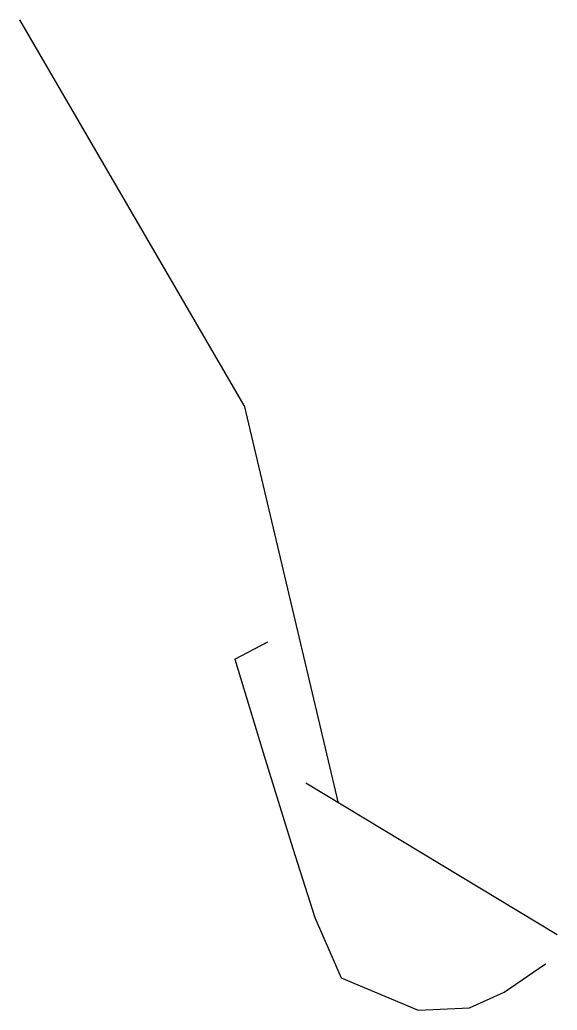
# Model space of a CAD drawing. Header units: inches. Extents: x 1412634.1 to 1412657.6, y 4931532.8 to 4931575.9.
import ezdxf

# ---------------------------------------------------------------- set-up
doc = ezdxf.new("R2010")
doc.units = ezdxf.units.IN
doc.header["$MEASUREMENT"] = 0

msp = doc.modelspace()

# ---------------------------------------------------------------- linework, layer by layer
for points in [[(1412643.91, 4931559.13, 69.81), (1412634.137, 4931575.927, 0)], [(1412643.91, 4931559.13, 69.81), (1412648.01, 4931541.8, 73.93)], [(1412643.51, 4931548.07, 74.4), (1412644.944, 4931548.835, 0)], [(1412643.51, 4931548.07, 74.4), (1412644.83, 4931543.72, 75.27), (1412646.03, 4931539.83, 76.74), (1412646.99, 4931536.82, 77.77), (1412648.15, 4931534.19, 78.31), (1412651.5, 4931532.78, 77.48), (1412653.74, 4931532.89, 76.51), (1412655.25, 4931533.57, 75.86), (1412657.05, 4931534.8, 74.68)], [(1412657.56, 4931536.07, 73.97), (1412646.601, 4931542.673, 73.93)]]:
    msp.add_polyline3d(points)

doc.saveas('drawing.dxf')
